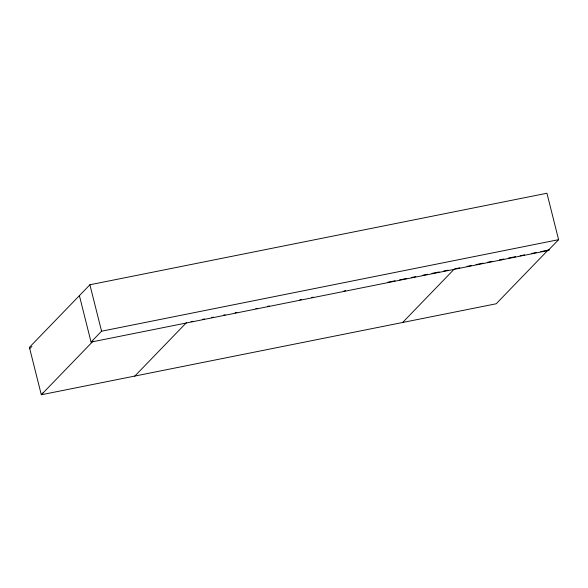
<?xml version="1.0" encoding="UTF-8"?>
<svg xmlns="http://www.w3.org/2000/svg" width="588" height="588" viewBox="0 0 588 588"><rect width="100%" height="100%" fill="white"/><g stroke="black" fill="none" stroke-linecap="round" stroke-linejoin="round"><path stroke-width="0.88" d="M29.738 348.706L31.928 346.391M43.497 392.439L41.307 394.761L29.4 347.354L89.898 284.768L546.936 193.239L558.6 239.676L548.097 250.547L91.059 342.076L79.395 295.639M402.751 322.378L454.436 268.9M91.059 342.076L101.562 331.206L558.6 239.676M93.11 341.158L41.307 394.761L496.199 303.768L547.957 250.201M134.755 376.151L186.558 322.54M191.049 321.643L192.849 321.283M202.735 319.306L204.536 318.946M211.724 317.505L213.525 317.145M223.411 315.161L225.211 314.8M235.097 312.823L236.898 312.463M255.773 308.685L257.573 308.325M267.459 306.341L269.253 305.981M299.821 299.858L301.615 299.498M311.508 297.521L313.301 297.161M343.87 291.038L345.663 290.678M387.911 282.218L395.107 280.777M399.597 279.881L406.793 278.44M411.284 277.536L415.782 276.639M422.97 275.199L427.469 274.302M431.96 273.398L439.155 271.957M443.646 271.061L448.144 270.157M455.332 268.716L459.831 267.819M467.026 266.379L471.517 265.482M476.015 264.585L483.226 263.13M487.724 262.233L492.2 261.351M499.418 259.889L503.894 259.014M508.392 258.11L515.58 256.677M520.079 255.78L524.577 254.876M531.773 253.443L536.263 252.539M540.762 251.642L549.604 249.878M548.001 250.157L548.097 250.547M501.219 259.529L501.314 259.918M89.898 284.768L101.562 331.206"/></g></svg>
